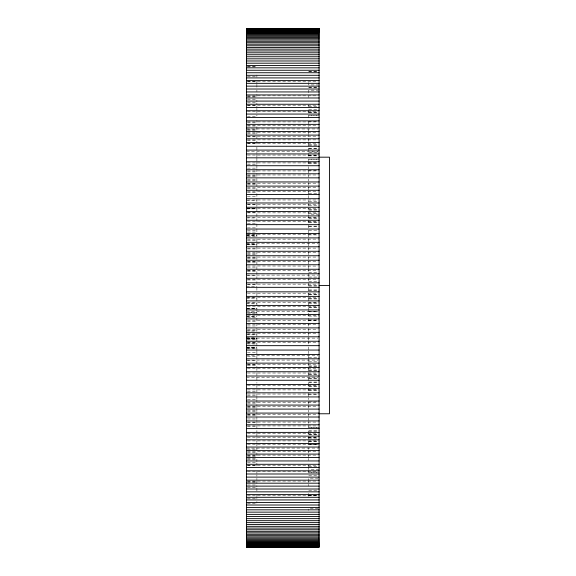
<?xml version="1.0" encoding="UTF-8"?>
<svg xmlns="http://www.w3.org/2000/svg" width="576" height="576" viewBox="0 0 576 576"><rect width="100%" height="100%" fill="white"/><g stroke="black" fill="none" stroke-linecap="round" stroke-linejoin="round"><path stroke-width="0.43" stroke-dasharray="2.88 2.16" d="M247.392 66.427L256.896 66.427M247.392 66.917L256.896 66.917M308.736 71.503L318.24 71.503M308.736 71.698L318.24 71.698M247.392 76.637L256.896 76.637M247.421 81.396L318.211 81.396M247.392 81.785L256.896 81.785M319.104 84.946L308.736 84.946L308.736 82.548M308.736 87.408L319.104 87.408M308.736 87.653L319.104 87.653M319.104 90.18L308.736 90.18L308.736 92.772M247.421 95.825L318.211 95.825M247.392 96.271L256.896 96.271M247.392 96.984L256.896 96.984L256.896 94.298M247.392 99.72L256.896 99.72L256.896 101.786M247.392 102.521L256.896 102.521L256.896 104.666M247.421 105.192L318.211 105.192M247.392 105.379L256.896 105.379L256.896 107.518M308.736 106.308L319.104 106.308M308.736 109.238L319.104 109.238M247.421 111.715L318.211 111.715M308.736 112.219L318.24 112.219M308.736 112.514L319.104 112.514M319.104 115.258L308.736 115.258L308.736 118.346M308.736 115.553L318.24 115.553M247.392 116.539L256.896 116.539L256.896 115.006M308.736 121.795L319.104 121.795M247.421 121.903L318.211 121.903M247.392 122.81L256.896 122.81L256.896 120.434M247.421 125.402L318.211 125.402M247.392 126.022L256.896 126.022M246.528 128.952L318.211 128.952M247.392 129.283L256.896 129.283M247.392 130.147L256.896 130.147L256.896 125.258M247.392 132.595L318.211 132.545M247.392 133.466L256.896 133.466M247.421 136.188L318.211 136.188M247.392 136.836L256.896 136.836M247.421 139.874L318.211 139.874M247.392 140.256L256.896 140.256M247.421 143.611L318.211 143.611M247.392 143.712L256.896 143.712M308.736 144.835L318.24 144.835M308.736 145.174L318.24 145.174M308.736 148.356L319.104 148.356M308.736 148.702L319.104 148.702M246.528 151.214L318.211 151.214M318.24 151.92L308.736 151.92L308.736 134.546M308.736 152.266L319.104 152.266M247.421 155.074L318.211 155.074M308.736 155.52L319.104 155.52M308.736 155.873L319.104 155.873M319.104 159.163L308.736 159.163L308.736 160.632M308.736 159.516L319.104 159.516M308.736 162.842L318.24 162.842M247.421 162.922L318.211 162.922M308.736 163.202L319.104 163.202M247.392 164.39L256.896 164.39M247.392 168.127L256.896 168.127M308.736 170.69L319.104 170.69M247.421 170.921L318.211 170.921M247.392 171.893L256.896 171.893M247.421 174.974L318.211 174.974M247.392 175.702L256.896 175.702M247.392 176.71L256.896 176.71M247.392 179.546L256.896 179.546M247.392 180.554L256.896 180.554M247.421 183.19L318.211 183.19M247.392 183.42L256.896 183.42M247.392 184.442L256.896 184.442M247.392 187.33L318.211 187.337M247.392 188.352L256.896 188.352M247.421 191.52L318.211 191.52M247.392 192.298L256.896 192.298M308.736 193.572L319.104 193.572M247.392 196.272L256.896 196.272M247.421 199.98L318.211 199.98M246.528 200.232L256.896 200.275M308.736 201.571L319.104 201.571M247.421 204.25L318.211 204.25M247.392 204.307L256.896 204.307M308.736 205.603L319.104 205.603M247.392 208.361L256.896 208.361M247.421 208.541L318.211 208.541M246.528 208.807L256.896 208.807M246.528 208.85L256.896 208.85M308.736 209.671L319.104 209.671M308.736 210.067L319.104 210.067M247.392 212.443L256.896 212.443M247.421 212.861L318.211 212.861M308.736 213.754L319.104 213.754M319.104 214.15L308.736 214.15L308.736 208.044M247.421 217.202L318.211 217.202M246.528 217.951L256.896 217.951M308.736 217.865L319.104 217.865M308.736 218.261L319.104 218.261M247.421 221.558L318.211 221.558M308.736 221.998L319.104 221.998M308.736 222.394L319.104 222.394M247.392 223.726L256.896 223.726M308.736 226.145L319.104 226.145M308.736 226.548L319.104 226.548M247.392 227.88L256.896 227.88M247.392 230.494L256.896 230.494M308.736 230.717L318.24 230.717M247.392 232.056L256.896 232.056M247.421 234.763L318.211 234.763M246.528 234.9L256.896 234.9M308.736 234.907L319.104 234.907M246.528 235.188L256.896 235.188M246.528 235.39L256.896 235.39M247.392 236.254L256.896 236.254M247.421 239.198L319.104 239.112M247.392 240.458L256.896 240.458M246.528 243.763L318.211 243.648M246.528 244.008L256.896 244.008M247.392 244.685L256.896 244.685M246.528 244.814L256.896 244.814M247.421 248.112L318.211 248.112M247.392 248.926L256.896 248.926M247.421 252.59L318.211 252.59M247.392 253.174L256.896 253.174M247.392 254.282L256.896 254.282M247.421 257.076L318.211 257.076M247.392 257.429L256.896 257.429M247.392 258.545L256.896 258.545M247.421 261.576L318.211 261.576M247.392 261.698L256.896 261.698M247.392 262.822L256.896 262.822M247.392 265.975L318.211 266.076M247.392 267.098L256.896 267.098M247.392 270.259L256.896 270.259M247.421 270.59L318.211 270.59M247.392 271.382L256.896 271.382M308.736 272.758L318.24 272.758M246.528 275.105L318.211 275.105M247.392 275.674L256.896 275.674M308.736 277.049L319.104 277.049M247.421 279.626L318.211 279.626M247.392 279.965L256.896 279.965M308.736 281.347L319.104 281.347M247.421 284.148L318.211 284.148M247.392 284.263L256.896 284.263M308.736 285.646L318.24 285.646M308.736 286.063L319.104 286.063M246.528 286.445L256.896 286.445M308.736 289.937L319.104 289.937M308.736 290.354L319.104 290.354M247.421 293.191L318.211 293.191M308.736 294.235L319.104 294.235M308.736 294.653L319.104 294.653M247.421 297.713L318.211 297.713M246.528 297.806L256.896 297.806M246.528 298.534L256.896 298.534M308.736 298.534L319.104 298.534M308.736 298.951L319.104 298.951M247.421 302.234L318.211 302.234M308.736 302.825L319.104 302.825M246.528 302.99L256.896 302.99M308.736 303.242L318.24 303.242M246.528 303.797L256.896 303.797M247.421 306.749L318.211 306.749M308.736 307.109L319.104 307.109M308.736 307.526L319.104 307.526M246.528 308.65L256.896 308.65M246.528 308.693L256.896 308.693M247.392 308.851L256.896 308.851M246.528 311.256L318.211 311.256M308.736 311.393L318.24 311.393M308.736 311.81L318.24 311.81M247.392 313.178L256.896 313.178M247.421 315.763L319.104 315.67M308.736 316.08L319.104 316.08M246.528 316.548L256.896 316.548M246.528 316.627L256.896 316.627M247.392 317.455L256.896 317.455M308.736 319.932L318.24 319.932M247.421 320.256L318.211 320.256M308.736 320.35L319.104 320.35M247.392 321.718L256.896 321.718M247.421 324.734L318.211 324.734M247.392 325.966L256.896 325.966M247.421 329.213L318.211 329.213M247.392 330.206L256.896 330.206M246.528 331.02L256.896 331.02M247.421 333.67L318.211 333.67M247.392 334.433L256.896 334.433M246.528 334.822L256.896 334.822M246.528 337.694L256.896 337.694M246.528 338.112L318.211 338.112M246.528 338.465L256.896 338.465M247.392 338.645L256.896 338.645M246.528 338.746L256.896 338.746M246.528 338.947L256.896 338.947M247.392 339.746L256.896 339.746M247.421 342.547L318.211 342.547M247.392 342.842L256.896 342.842M246.528 343.116L256.896 343.116M247.392 343.944L256.896 343.944M246.528 347.328L256.896 347.328M246.528 347.566L256.896 347.566M246.528 347.688L256.896 347.688M247.392 348.12L256.896 348.12M246.528 348.379L256.896 348.379M247.392 352.274L256.896 352.274M246.528 355.73L318.211 355.73M247.392 356.414L256.896 356.414M308.736 357.739L319.104 357.739M246.528 360.086L318.211 360.086M247.392 360.533L256.896 360.533M308.736 361.85L318.24 361.85M247.392 364.478L318.211 364.421M247.392 364.63L256.896 364.63M247.392 365.249L256.896 365.249M308.736 365.933L319.104 365.933M308.736 366.329L319.104 366.329M247.392 368.705L318.211 368.734M308.736 370.001L319.104 370.001M308.736 370.397L319.104 370.397M247.421 373.018L318.211 373.018M308.736 374.04L318.24 374.04M308.736 374.429L319.104 374.429M246.528 377.28L318.211 377.28M308.736 378.05L319.104 378.05M308.736 378.439L319.104 378.439M308.736 382.039L319.104 382.039M308.736 382.428L318.24 382.428M247.421 385.718L318.211 385.718M308.736 385.999L319.104 385.999M308.736 386.381L319.104 386.381M247.421 389.894L318.211 389.894M308.736 389.923L319.104 389.923M308.736 390.305L319.104 390.305M247.392 391.558L256.896 391.558M247.421 394.042L318.211 394.042M308.736 394.2L319.104 394.2M247.392 395.446L256.896 395.446M247.392 399.29L256.896 399.29M308.736 401.89L318.24 401.89M247.421 402.228L318.211 402.228M247.392 403.114L256.896 403.114M247.421 406.274L318.211 406.274M247.392 406.894L256.896 406.894M247.392 407.873L256.896 407.873M247.392 410.638L256.896 410.638M247.392 411.61L256.896 411.61M247.421 414.252L318.211 414.252M247.392 414.346L256.896 414.346M247.392 415.31L256.896 415.31M247.392 418.968L256.896 418.968M247.421 422.071L318.211 422.071M247.392 422.59L256.896 422.59M247.421 425.923L318.211 425.923M247.392 426.168L256.896 426.168M308.736 427.298L319.104 427.298M319.104 427.644L308.736 427.644L308.736 425.52M308.736 430.826L319.104 430.826M308.736 431.165L318.24 431.165M247.421 433.498L318.211 433.498M308.736 434.304L319.104 434.304M308.736 434.635L319.104 434.635M247.421 437.22L318.211 437.22M308.736 437.738L318.24 437.738M308.736 438.07L318.24 438.07M247.421 440.899L318.211 440.899M308.736 441.122L319.104 441.122M308.736 441.454L319.104 441.454M308.736 444.47L319.104 444.47M247.421 444.528L318.211 444.528M318.24 444.787L308.736 444.787L308.736 429.401M246.528 448.106L319.104 448.078M247.392 449.129L256.896 449.129M247.421 451.642L318.211 451.642M247.392 452.354L256.896 452.354M247.421 455.126L318.211 455.126M247.392 455.53L256.896 455.53M247.392 456.35L256.896 456.35L256.896 447.494M247.392 458.654L256.896 458.654L256.896 461.758M247.392 459.461L256.896 459.461M247.392 462.521L256.896 462.521L256.896 466.229M247.421 465.264L318.211 465.264M247.392 465.53L256.896 465.53M308.736 466.474L319.104 466.474M319.104 469.404L308.736 469.404L308.736 467.208M247.421 471.758L318.211 471.758M308.736 472.284L319.104 472.284M319.104 472.565L308.736 472.565L308.736 470.124M308.736 475.38L319.104 475.38M318.24 478.138L308.736 478.138L308.736 480.161M247.421 481.068L318.211 481.068M247.392 481.702L256.896 481.702M247.392 482.393L256.896 482.393M247.392 484.999L256.896 484.999M247.392 487.548L256.896 487.548L256.896 492.466M308.736 490.817L318.24 490.817M247.421 495.41L318.211 495.41M308.736 495.569L319.104 495.569M308.736 495.792L319.104 495.792M247.392 498.787L256.896 498.787M247.392 503.647L256.896 503.647L256.896 501.538M318.24 508.464L308.736 508.464L308.736 510.343M308.736 95.839L308.736 97.452M308.736 104.875L308.736 106.596M308.736 109.987L308.736 114.797M308.736 121.486L308.736 127.109M308.736 128.743L308.736 131.53M308.736 132.365L308.736 134.042M308.736 153.36L308.736 158.062M308.736 160.992L308.736 166.183M308.736 166.925L308.736 168.818M308.736 170.323L308.736 174.485M308.736 174.881L308.736 177.178M308.736 179.086L308.736 181.03M308.736 182.578L308.736 185.299M308.736 186.862L308.736 189.619M308.736 191.203L308.736 193.961M308.736 195.552L308.736 201.96M308.736 203.573L308.736 205.999M308.736 214.978L308.736 229.882M308.736 230.314L308.736 232.826M308.736 234.497L308.736 237.024M308.736 238.702L308.736 242.489M308.736 243.331L308.736 245.873M308.736 247.565L308.736 250.114M308.736 251.813L308.736 255.211M308.736 256.918L308.736 259.481M308.736 261.187L308.736 264.607M308.736 265.464L308.736 268.034M308.736 268.474L308.736 273.175M308.736 273.614L308.736 277.466M308.736 277.913L308.736 327.146M308.736 328.435L308.736 331.387M308.736 333.079L308.736 335.606M308.736 337.298L308.736 340.25M308.736 341.093L308.736 345.283M308.736 346.946L308.736 349.855M308.736 351.115L308.736 353.606M308.736 355.658L308.736 358.135M308.736 358.56L308.736 362.246M308.736 362.664L308.736 393.422M308.736 393.818L308.736 397.289M308.736 398.059L308.736 399.593M308.736 401.515L308.736 404.165M308.736 405.31L308.736 408.319M308.736 410.177L308.736 412.049M308.736 413.892L308.736 416.484M308.736 418.298L308.736 420.48M308.736 421.574L308.736 423.36M308.736 447.761L308.736 449.388M308.736 451.318L308.736 452.916M308.736 454.99L308.736 456.869M308.736 458.424L308.736 460.447M308.736 464.976L308.736 466.762M308.736 480.578L308.736 482.602M308.736 484.344L308.736 486.065M308.736 493.452L308.736 497.844M256.896 75.024L256.896 77.213M256.896 81.173L256.896 83.534M256.896 84.341L256.896 87.617M256.896 89.964L256.896 91.678M256.896 108.288L256.896 110.47M256.896 111.254L256.896 112.766M256.896 130.975L256.896 145.469M256.896 147.182L256.896 153.41M256.896 154.354L256.896 157.255M256.896 157.982L256.896 160.92M256.896 161.654L256.896 164.621M256.896 165.362L256.896 168.358M256.896 168.876L256.896 172.886M256.896 173.419L256.896 245.794M256.896 246.377L256.896 286.841M256.896 287.438L256.896 292.471M256.896 292.86L256.896 350.813M256.896 351.187L256.896 366.826M256.896 367.639L256.896 371.131M256.896 372.751L256.896 375.725M256.896 377.323L256.896 383.148M256.896 384.732L256.896 387.648M256.896 389.21L256.896 392.58M256.896 393.89L256.896 395.676M256.896 396.454L256.896 399.528M256.896 400.054L256.896 404.107M256.896 404.626L256.896 408.391M256.896 408.622L256.896 412.121M256.896 412.351L256.896 415.814M256.896 416.772L256.896 419.465M256.896 420.415L256.896 432.288M256.896 433.152L256.896 435.744M256.896 436.644L256.896 438.35M256.896 440.849L256.896 442.534M256.896 443.405L256.896 445.889M256.896 471.334L256.896 473.479M256.896 474.876L256.896 476.28M256.896 478.361L256.896 479.729M256.896 480.614L256.896 486.893M256.896 494.986L256.896 496.534M256.896 497.131L256.896 498.622M256.896 312.372L246.528 312.372L256.896 312.415"/><path stroke-width="0.86" d="M246.528 28.937L319.104 28.85M246.528 28.98L319.104 28.98M246.528 29.117L319.104 29.117M246.528 29.383L319.104 29.383M246.528 29.729L319.104 29.729M246.528 30.146L319.104 30.146M246.528 30.65L319.104 30.65M246.528 31.226L319.104 31.226M246.528 31.889L319.104 31.889M246.528 32.623L319.104 32.623M246.528 33.437L319.104 33.437M246.528 34.322L319.104 34.322M246.528 35.294L319.104 35.294M246.528 36.338L319.104 36.338M246.528 37.462L319.104 37.462M246.528 38.657L319.104 38.657M246.528 39.931L319.104 39.931M246.528 41.278L319.104 41.278M246.528 42.703L319.104 42.703M246.528 44.201L319.104 44.201M246.528 45.778L319.104 45.778M246.528 47.426L319.104 47.426M246.528 49.14L319.104 49.14M246.528 50.94L319.104 50.94M246.528 52.805L319.104 52.805M246.528 54.742L319.104 54.742M246.528 56.75L319.104 56.75M246.528 58.824L319.104 58.824M246.528 60.977L319.104 60.977M246.528 63.194L319.104 63.194M246.528 65.477L319.104 65.477M246.528 67.831L319.104 67.831M246.528 70.25L319.104 70.25M246.528 72.742L319.104 72.742M246.528 75.29L319.104 75.29M246.528 77.911L319.104 77.911M246.528 80.59L319.104 80.59M246.528 83.333L319.104 83.333M246.528 86.141L319.104 86.141M246.528 89.014L319.104 89.014M246.528 91.937L319.104 91.937M246.528 94.932L319.104 94.932M246.528 97.978L319.104 97.978M246.528 101.081L319.104 101.081M246.528 104.242L319.104 104.242M246.528 107.46L319.104 107.46M246.528 110.736L319.104 110.736M246.528 114.062L319.104 114.062M246.528 117.446L319.104 117.446M246.528 120.874L319.104 120.874M246.528 124.358L319.104 124.358M246.528 127.894L319.104 127.894M246.528 131.472L319.104 131.472M246.528 135.101L319.104 135.101M246.528 138.78L319.104 138.78M246.528 142.502L319.104 142.502M246.528 146.268L319.104 146.268M246.528 150.077L319.104 150.077M246.528 153.929L319.104 153.929M319.104 157.176L329.472 157.176L329.472 413.77L319.104 413.77M246.528 157.817L319.104 157.817M246.528 161.748L319.104 161.748M246.528 165.722L319.104 165.722M246.528 169.726L319.104 169.726M246.528 173.772L319.104 173.772M246.528 177.847L319.104 177.847M246.528 181.958L319.104 181.958M246.528 186.106L319.104 186.106M246.528 190.282L319.104 190.282M246.528 194.486L319.104 194.486M246.528 198.72L319.104 198.72M246.528 202.982L319.104 202.982M246.528 207.266L319.104 207.266M246.528 211.579L319.104 211.579M246.528 215.914L319.104 215.914M246.528 220.27L319.104 220.27M246.528 224.647L319.104 224.647M246.528 229.039L319.104 229.039M246.528 233.453L319.104 233.453M246.528 237.888L319.104 237.888M246.528 242.33L319.104 242.33M246.528 246.787L319.104 246.787M246.528 251.266L319.104 251.266M246.528 255.744L319.104 255.744M246.528 260.237L319.104 260.237M246.528 264.744L319.104 264.744M246.528 269.251L319.104 269.251M246.528 273.766L319.104 273.766M246.528 278.287L319.104 278.287M246.528 282.809L319.104 282.809M319.104 285.473L329.472 285.473M246.528 287.33L319.104 287.33M246.528 291.852L319.104 291.852M246.528 296.374L319.104 296.374M246.528 300.895L319.104 300.895M246.528 305.41L319.104 305.41M246.528 309.924L319.104 309.924M246.528 314.424L319.104 314.424M246.528 318.924L319.104 318.924M246.528 323.41L319.104 323.41M246.528 327.888L319.104 327.888M246.528 332.352L319.104 332.352M246.528 336.802L319.104 336.802M246.528 341.237L319.104 341.237M246.528 345.658L319.104 345.658M246.528 350.057L319.104 350.057M246.528 354.442L319.104 354.442M246.528 358.798L319.104 358.798M246.528 363.139L319.104 363.139M246.528 367.459L319.104 367.459M246.528 371.75L319.104 371.75M246.528 376.02L319.104 376.02M246.528 380.261L319.104 380.261M246.528 384.48L319.104 384.48M246.528 388.663L319.104 388.663M246.528 392.81L319.104 392.81M246.528 396.936L319.104 396.936M246.528 401.026L319.104 401.026M246.528 405.079L319.104 405.079M246.528 409.097L319.104 409.097M246.528 413.078L319.104 413.078M246.528 417.017L319.104 417.017M246.528 420.926L319.104 420.926M246.528 424.786L319.104 424.786M246.528 428.609L319.104 428.609M246.528 432.389L319.104 432.389M246.528 436.126L319.104 436.126M246.528 439.812L319.104 439.812M246.528 443.455L319.104 443.455M246.528 447.048L319.104 447.048M246.528 450.598L319.104 450.598M246.528 454.097L319.104 454.097M246.528 457.546L319.104 457.546M246.528 460.944L319.104 460.944M246.528 464.285L319.104 464.285M246.528 467.575L319.104 467.575M246.528 470.808L319.104 470.808M246.528 473.99L319.104 473.99M246.528 477.108L319.104 477.108M246.528 480.175L319.104 480.175M246.528 483.178L319.104 483.178M246.528 486.13L319.104 486.13M246.528 489.017L319.104 489.017M246.528 491.839L319.104 491.839M246.528 494.604L319.104 494.604M246.528 497.304L319.104 497.304M246.528 499.939L319.104 499.939M246.528 502.51L319.104 502.51M246.528 505.015L319.104 505.015M246.528 507.456L319.104 507.456M246.528 509.832L319.104 509.832M246.528 512.136L319.104 512.136M246.528 514.375L319.104 514.375M246.528 516.542L319.104 516.542M246.528 518.645L319.104 518.645M246.528 520.675L319.104 520.675M246.528 522.634L319.104 522.634M246.528 524.52L319.104 524.52M246.528 526.334L319.104 526.334M246.528 528.077L319.104 528.077M246.528 529.747L319.104 529.747M246.528 531.338L319.104 531.338M246.528 532.858L319.104 532.858M246.528 534.305L319.104 534.305M246.528 535.68L319.104 535.68M246.528 536.976L319.104 536.976M246.528 538.193L319.104 538.193M246.528 539.338L319.104 539.338M246.528 540.403L319.104 540.403M246.528 541.397L319.104 541.397M246.528 542.311L319.104 542.311M246.528 543.146L319.104 543.146M246.528 543.902L319.104 543.902M246.528 544.586L319.104 544.586M246.528 545.184L319.104 545.184M246.528 545.71L319.104 545.71M246.528 546.156L319.104 546.156M246.528 546.523L319.104 546.523M246.528 546.811L319.104 546.811M246.528 547.02L319.104 547.063M319.104 28.8L246.528 28.829L246.528 547.2L319.104 547.171L319.104 28.8"/></g></svg>
